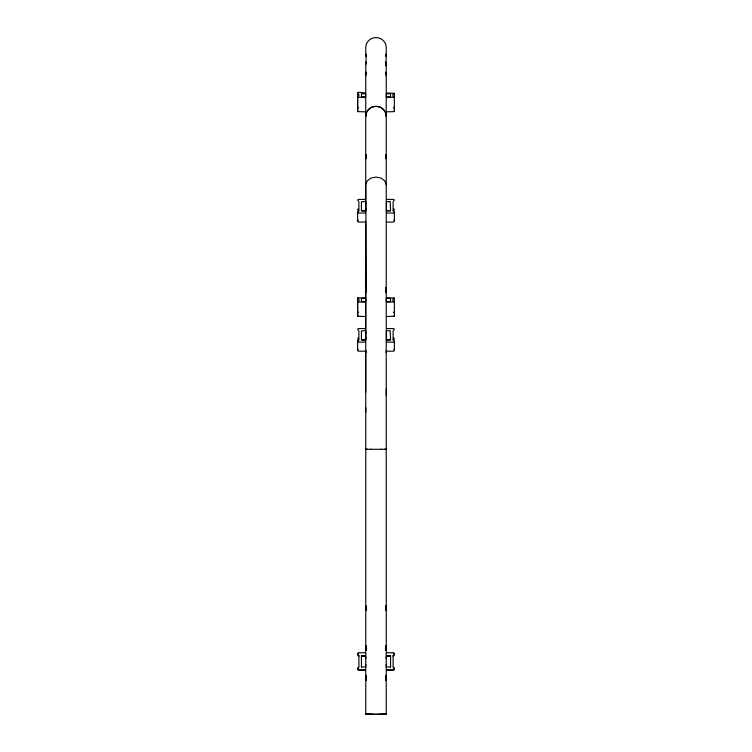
<?xml version="1.0" encoding="UTF-8"?>
<svg xmlns="http://www.w3.org/2000/svg" width="752" height="752" viewBox="0 0 752 752"><rect width="100%" height="100%" fill="white"/><g stroke="black" fill="none" stroke-linecap="round" stroke-linejoin="round"><path stroke-width="1.13" d="M365.35 111.841L357.614 111.616L357.614 97.29C362.69 93.746 350.592 90.87 365.359 93.051M357.614 111.616L357.623 93.276M365.35 316.526L357.614 316.301L357.623 297.961L365.359 297.745M357.614 316.301L357.614 301.975C359.531 301.731 359.541 298.206 357.623 297.961M365.35 351.193L358.46 351.193L357.614 350.517L358.206 349.21M365.359 328.539L358.469 328.539L357.623 329.207L358.892 330.889L358.892 339.801L357.614 340.806L358.46 342.151L365.35 342.151M365.35 222.075L358.46 222.066L357.614 221.398L358.206 220.082M365.359 199.421L358.469 199.421L357.623 200.088L358.892 201.771L358.892 210.682L357.614 211.688L358.46 213.032L365.35 213.032M365.886 337.874L365.124 340.139L361.43 339.801L361.43 330.889L365.124 330.56L365.886 332.816M365.886 208.755L365.124 211.011L361.43 210.682L361.43 201.771L365.124 201.433L365.886 203.698M365.763 412.199L365.763 407.81M386.237 395.373L386.237 389.141M386.462 667.372L386.124 664.514M386.462 655.706L386.124 658.564M390.57 667.372L390.57 655.706M393.117 667.372L393.117 655.706M394.386 653.591L394.386 654.86L393.117 656.129M365.763 74.316L366.44 72.201L365.763 75.679M385.757 65.781L386.237 57.631L385.55 54.163L386.237 56.268L386.237 47.489A10.237 9.889 0 0 0 376 37.6A10.237 9.889 0 0 0 365.763 47.489L365.763 56.268L366.44 54.163L365.763 63.967L366.44 61.861L366.44 62.501L365.763 65.33L365.688 211.763M385.757 158.681L386.237 156.867L385.55 154.752L386.237 158.23M386.067 352.556L386.237 351.908M365.763 158.23L366.44 154.752L365.763 156.867L366.233 158.681M386.067 351.128L386.237 350.554M393.117 655.735L394.386 654.437M357.623 668.641L358.206 667.804M365.886 664.514L365.547 667.372M393.108 210.804L394.386 209.799L393.531 208.454M393.108 339.932L394.386 338.926L393.531 337.573M357.623 653.61L358.469 652.736L365.359 652.736M357.623 654.014L358.469 653.14M361.439 655.735L365.547 655.735M361.439 656.129L365.547 656.129M365.547 666.939L361.439 666.939M386.462 655.735L390.57 655.735M386.462 656.129L390.57 656.129M390.57 666.939L386.462 666.939M394.386 669.064L393.54 669.938L386.65 669.91M365.763 287.668C367.625 287.884 365.359 294.06 366.243 292.519L365.763 184.907L367.126 180.978L370.886 178.102L376 177.049L381.123 178.102L384.874 180.978L386.237 184.907M386.077 680.626L385.767 675.569C386.65 673.999 384.385 680.193 386.237 680.41M365.763 680.41L366.525 677.796L366.243 675.569C365.669 674.093 367.032 680.325 365.923 680.626M358.469 208.454L357.623 209.799L358.892 210.804M361.43 210.804L365.547 210.814M386.453 210.804L390.57 210.804M394.386 212.355L393.531 213.032L386.65 213.032M358.469 337.573L357.623 338.926L358.892 339.932M361.43 339.932L365.547 339.932M386.453 339.932L390.57 339.932M394.386 341.483L393.531 342.151L386.65 342.151M394.377 93.492C392.281 93.257 392.281 97.299 394.377 97.064M357.614 111.399L358.196 111.183M393.794 108.025L394.377 107.818M394.377 298.177C392.281 297.952 392.281 301.984 394.377 301.759M357.614 316.084L358.196 315.878M393.794 312.719L394.377 312.512M365.886 96.106L365.115 96.848L361.43 96.735L361.43 93.821L365.124 93.709L365.886 94.451M386.114 94.451L386.876 93.709L390.561 93.821L390.561 96.735L386.876 96.848L386.114 96.106M365.886 300.8L365.115 301.533L361.43 301.43L361.43 298.506L365.124 298.403L365.886 299.146M386.114 299.146L386.876 298.403L390.561 298.506L390.561 301.43L386.876 301.533L386.114 300.8M394.377 97.29L386.641 97.506M358.469 107.376L357.623 107.602L358.206 108.025M394.377 301.975L386.641 302.201M358.469 312.071L357.623 312.287L358.206 312.719M358.629 667.334L357.623 668.237L358.469 670.333L365.359 670.305M365.763 449.264L367.136 449.254M365.763 449.301L370.886 449.245M365.763 292.923L365.763 714.391L367.136 714.391M367.455 714.391L368.132 714.381M383.116 714.381L386.237 714.381L386.237 65.33L385.55 61.861L386.237 63.967M386.641 93.051L394.377 93.276L394.377 111.616L386.641 111.832M365.35 97.506L357.614 97.29M386.65 199.421L393.531 199.421L394.386 200.088L393.108 201.771L393.108 210.682L394.386 211.688L394.386 221.398L393.531 222.066L386.65 222.066M386.641 297.745L394.377 297.961L394.377 316.301L386.641 316.526M365.35 302.201L357.614 301.975M386.65 328.539L393.531 328.539L394.386 329.207L393.108 330.889L393.108 339.801L394.386 340.806L394.386 350.517L393.531 351.193L386.65 351.193M370.886 449.282L381.123 449.282M386.65 652.736L393.54 652.764L394.386 653.61M361.862 655.706L365.124 655.706M386.885 655.706L390.147 655.706M365.359 669.91L358.469 669.938L357.623 669.064M386.65 670.305L393.54 670.333L394.386 668.208L393.381 667.334M370.886 714.231L381.123 714.231M366.431 714.381L385.569 714.381M381.123 449.245L386.237 449.301M365.763 714.381L368.884 714.381M383.868 714.381L384.545 714.391M384.864 714.391L386.237 714.391M384.874 449.254L386.237 449.264M393.531 107.376L394.377 107.602M393.531 312.071L394.377 312.287M393.794 111.183L394.377 111.399M393.794 315.878L394.377 316.084M386.453 210.682L390.57 210.682L390.147 201.433L386.453 201.771L386.453 211.274M386.453 339.801L390.57 339.801L390.147 330.56L386.453 330.889L386.453 340.393M393.54 653.14L394.386 654.014M393.794 220.082L394.386 220.721M393.794 349.21L394.386 349.849M365.886 658.564L365.547 655.706M393.804 667.804L394.386 668.641M357.623 654.437L358.892 655.735M358.892 656.129L357.623 654.832L357.623 653.591M386.237 75.679L385.55 72.201L386.237 74.316M365.763 350.554L365.933 351.128M365.763 351.908L365.933 352.556M365.688 221.126L365.688 340.449M365.679 350.432L365.688 391.924M365.547 201.771L365.547 211.274M365.547 330.889L365.547 340.402M361.439 655.706L361.439 667.372M358.892 655.706L358.892 667.372M357.614 211.688L357.614 221.398M357.614 340.806L357.614 350.517M365.763 116.259A10.237 9.889 0 0 1 376 106.37A10.237 9.889 0 0 1 386.237 116.259M365.763 116.287A10.237 9.889 0 0 1 376 106.399A10.237 9.889 0 0 1 386.237 116.287M385.767 288.082L385.767 292.519C385.879 294.455 385.879 286.117 385.767 288.082M366.525 608.274L366.243 610.492C366.13 612.429 366.121 604.082 366.243 606.046L366.525 608.274M366.525 648.121L366.243 650.339C366.13 652.275 366.121 643.938 366.243 645.893L366.525 648.121M385.767 606.046L385.767 610.492C385.879 612.429 385.879 604.082 385.767 606.046M385.767 645.893L385.767 650.339C385.879 652.275 385.879 643.938 385.767 645.893M367.136 714.231L365.763 714.24L371.732 714.259L367.136 714.231M368.602 714.231L367.465 714.24L368.602 714.25M384.545 714.24L383.398 714.25L384.545 714.24M386.237 714.24L380.277 714.259L386.237 714.24M373.453 714.391L372.898 714.391L373.453 714.391M379.102 714.391L378.547 714.391L379.102 714.391M371.761 714.391L371.281 714.391L371.761 714.391M380.719 714.391L380.239 714.391L380.719 714.391"/></g></svg>
